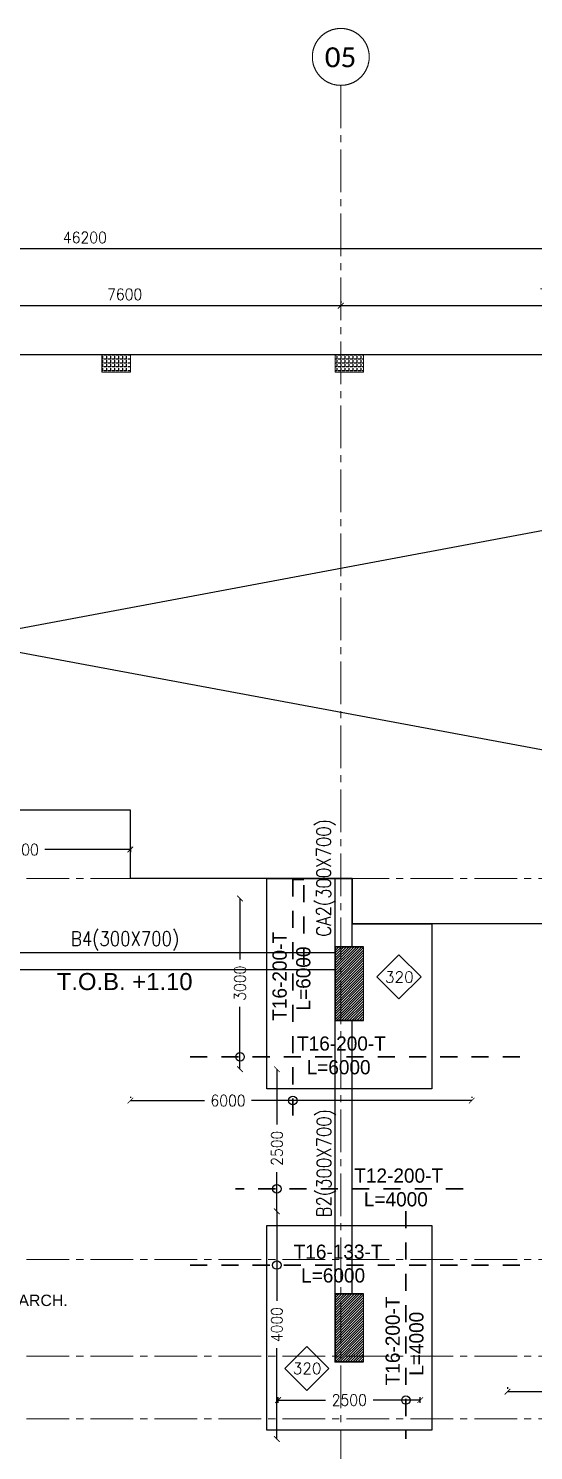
# Model space of a CAD drawing. Header units: millimetres. Extents: x -967280 to 3852, y 2833 to 1955156.
# Drawn here: x -718721 to -709839, y 603781 to 628777 of the extents above; entities that cross this region are included whole.
import ezdxf
from ezdxf import colors
from ezdxf.entities.mleader import LeaderData, LeaderLine
from ezdxf.enums import TextEntityAlignment as Align
from ezdxf.math import Vec2, Vec3

# ---------------------------------------------------------------- set-up
doc = ezdxf.new("R2010")
doc.units = ezdxf.units.MM
doc.header["$LTSCALE"] = 1000
doc.header["$PDMODE"] = 35
doc.header["$PDSIZE"] = 25
for name, pattern in [('$0$DASHED2', [0.375, 0.25, -0.125]), ('B05-FIRST FLOOR PLAN$0$DLINE', [0.55, 0.3, -0.25]), ('Columns_Structural070816$0$CENTER2', [1.125, 0.75, -0.125, 0.125, -0.125]), ('HRZN_Line-Ptrn-Sold', [9144001.0, 9144000.0, -1])]:
    doc.linetypes.add(name, pattern=pattern)
for name, color, linetype in [('_N-DIM 3', 7, 'Continuous'), ('B05-FIRST FLOOR PLAN$0$STR_ROOF RFT$0$S-SYMB', 30, 'Continuous'), ('R.C. footing', 4, 'Continuous'), ('S - col hach', 1, 'Continuous'), ('S - dot', 1, 'Continuous'), ('S -Beams', 2, 'Continuous'), ('S-OPENING', 4, 'Continuous'), ('S-TEXT', 2, 'Continuous'), ('SLAB', 210, 'Continuous')]:
    doc.layers.add(name, color=color, linetype=linetype)
for name, color, linetype, lineweight in [('A-AX-ATT-100', 7, 'HRZN_Line-Ptrn-Sold', 18), ('BEAMS', 3, 'HRZN_Line-Ptrn-Sold', 18), ('S - column', 6, 'Continuous', 60), ('ST-000-AXIS', 9, 'Columns_Structural070816$0$CENTER2', 9), ('ST-203-SLAB-TXT', 7, 'Continuous', 30), ('ST-206-SLAB-DIM', 1, 'Continuous', 20), ('ST-RFT-BOT', 2, '$0$DASHED2', 30), ('ST-RFT-TOP', 5, '$0$DASHED2', 30)]:
    doc.layers.add(name, color=color, linetype=linetype, lineweight=lineweight)
doc.styles.add('Arial_3', font='arial.ttf', dxfattribs={"height": 7999.15942})
doc.styles.add('B05-FIRST FLOOR PLAN$0$XS-Roof RFT$0$T25-100', font='STENCIL.shx', dxfattribs={"height": 250})
doc.styles.add('Calibri_2', font='calibri.ttf', dxfattribs={"height": 300})
doc.styles.add('ROMANC', font='romanc.shx')
doc.styles.add('ST-DIM', font='romans.shx', dxfattribs={"width": 0.85})
doc.styles.add('TUNELNO', font='romans.shx', dxfattribs={"width": 0.9})
doc.styles.add('TXT DIM 25', font='arial.ttf')
doc.dimstyles.new('Copy(2) of DSEC', dxfattribs={"dimtxt": 200, "dimasz": 100, "dimexe": 50, "dimexo": 80, "dimgap": 100, "dimtad": 1, "dimdec": 0, "dimrnd": 5, "dimzin": 0, "dimdsep": 46, "dimtxsty": 'TUNELNO', "dimblk": 'ARCHTICK', "dimcen": 0.09, "dimclrd": 1, "dimclre": 1, "dimclrt": 3, "dimadec": 0, "dimazin": 0, "dimtfac": 0.78125, "dimtdec": 0, "dimtix": 1, "dimtmove": 2, "dimatfit": 3, "dimldrblk": 'ARCHTICK', "dimfxl": 1, "dimtolj": 1, "dimtzin": 0, "dimarcsym": 0})
pattern_1 = [(45, (193250.144, -596912.31), (-22.4506403, 22.4506403), [])]
pattern_2 = [(90, (613578.686, -423037.37), (-69.85, 4e-15), [50.8, -19.05]), (180, (613578.686, -423037.37), (-9e-15, -69.85), [50.8, -19.05])]

# ---------------------------------------------------------------- blocks, each defined once
blk = doc.blocks.new('FROM FOUNDATION TO UPPER LOWER BASEMENT_COLUMNS(new2)')
at = {"layer": 'S - col hach'}
h = blk.add_hatch(dxfattribs=at)
h.set_pattern_fill('ANSI31', color=256, scale=10)
h.set_pattern_definition(pattern_1)
h.paths.add_polyline_path([(444899, 634540), (444899, 635840), (444399, 635840), (444399, 634540)])
h = blk.add_hatch(dxfattribs=at)
h.set_pattern_fill('ANSI31', color=256, scale=10)
h.set_pattern_definition(pattern_1)
h.paths.add_polyline_path([(444899, 628540), (444899, 629740), (444399, 629740), (444399, 628540)])
at = {"layer": 'S - column', "lineweight": 15}
for points in [[(444399, 634540), (444899, 634540), (444899, 635840), (444399, 635840)], [(444399, 628540), (444899, 628540), (444899, 629740), (444399, 629740)]]:
    blk.add_lwpolyline(points, close=True, dxfattribs=at)
at = {"layer": 'ST-RFT-BOT', "color": 7, "linetype": 'Continuous', "ltscale": 30}
for points in [[(444899, 635840), (444399, 635840), (444399, 634540), (444899, 634540)], [(444899, 629740), (444399, 629740), (444399, 628540), (444899, 628540)]]:
    blk.add_lwpolyline(points, dxfattribs=at)
blk = doc.blocks.new('str col s')
at = {"layer": 'S - col hach', "true_color": 0xcd6928}
h = blk.add_hatch(dxfattribs=at)
h.set_pattern_fill('ANGLE', color=32, scale=10, angle=90)
h.set_pattern_definition(pattern_2)
h.paths.add_polyline_path([(-3850, 0), (-3850, -300), (-3350, -300), (-3350, 0)])
h = blk.add_hatch(dxfattribs=at)
h.set_pattern_fill('ANGLE', color=32, scale=10, angle=90)
h.set_pattern_definition(pattern_2)
h.paths.add_polyline_path([(750, 0), (250, 0), (250, -300), (750, -300)])
at = {"layer": 'S - column', "lineweight": 15}
for points in [[(-3350, 0), (-3850, 0), (-3850, -300), (-3350, -300)], [(750, 0), (250, 0), (250, -300), (750, -300)]]:
    blk.add_lwpolyline(points, close=True, dxfattribs=at)
blk = doc.blocks.new('_ArchTick')
at = {"color": 0, "linetype": 'ByBlock', "const_width": 0.15}
blk.add_lwpolyline([(-0.5, -0.5), (0.5, 0.5)], dxfattribs=at)
blk = doc.blocks.new('*D593')
at = {"layer": 'Defpoints', "color": 0, "transparency": 16777216}
for p in [(-714323, 607985), (-714353, 603984), (-714323, 603984)]:
    blk.add_point(p, dxfattribs=at)
at = {"layer": 'ST-206-SLAB-DIM', "color": 1, "lineweight": -2, "transparency": 16777216}
for p, q in [((-714353, 607985), (-714353, 606413)), ((-714353, 603984), (-714353, 605578))]:
    blk.add_line(p, q, dxfattribs=at)
at = {"layer": 'ST-206-SLAB-DIM', "color": 1, "lineweight": -2, "transparency": 16777216, "xscale": 100, "yscale": 100, "zscale": 100}
for p, rotation in [((-714353, 607985), 90), ((-714353, 603984), 270)]:
    blk.add_blockref('_ArchTick', p, dxfattribs=dict(at, rotation=rotation))
at = {"layer": 'ST-206-SLAB-DIM', "color": 3, "transparency": 16777216, "insert": (-714353, 605995), "char_height": 200, "attachment_point": 5, "rotation": 90, "style": 'TUNELNO'}
blk.add_mtext('\\A1;4000', dxfattribs=at)
blk = doc.blocks.new('*D602')
at = {"layer": 'Defpoints', "color": 0, "transparency": 16777216}
for p in [(-714971, 613485), (-715001, 610484), (-714971, 610484)]:
    blk.add_point(p, dxfattribs=at)
at = {"layer": 'ST-206-SLAB-DIM', "color": 1, "lineweight": -2, "transparency": 16777216}
for p, q in [((-715001, 613485), (-715001, 612413)), ((-715001, 610484), (-715001, 611578))]:
    blk.add_line(p, q, dxfattribs=at)
at = {"layer": 'ST-206-SLAB-DIM', "color": 1, "lineweight": -2, "transparency": 16777216, "xscale": 100, "yscale": 100, "zscale": 100}
for p, rotation in [((-715001, 613485), 90), ((-715001, 610484), 270)]:
    blk.add_blockref('_ArchTick', p, dxfattribs=dict(at, rotation=rotation))
at = {"layer": 'ST-206-SLAB-DIM', "color": 3, "transparency": 16777216, "insert": (-715001, 611995), "char_height": 200, "attachment_point": 5, "rotation": 90, "style": 'TUNELNO'}
blk.add_mtext('\\A1;3000', dxfattribs=at)
blk = doc.blocks.new('*D604')
at = {"layer": 'Defpoints', "color": 0, "transparency": 16777216}
for p in [(-710296, 604817), (-706796, 604817), (-706796, 604817)]:
    blk.add_point(p, dxfattribs=at)
at = {"layer": 'ST-206-SLAB-DIM', "color": 1, "lineweight": -2, "transparency": 16777216}
for p, q in [((-710296, 604897), (-710296, 604867)), ((-710296, 604817), (-708963, 604817)), ((-706796, 604817), (-708129, 604817)), ((-706796, 604897), (-706796, 604867))]:
    blk.add_line(p, q, dxfattribs=at)
at = {"layer": 'ST-206-SLAB-DIM', "color": 1, "lineweight": -2, "transparency": 16777216, "xscale": 100, "yscale": 100, "zscale": 100, "rotation": 180}
blk.add_blockref('_ArchTick', (-710296, 604817), dxfattribs=at)
at = {"layer": 'ST-206-SLAB-DIM', "color": 1, "lineweight": -2, "transparency": 16777216, "xscale": 100, "yscale": 100, "zscale": 100}
blk.add_blockref('_ArchTick', (-706796, 604817), dxfattribs=at)
at = {"layer": 'ST-206-SLAB-DIM', "color": 3, "transparency": 16777216, "insert": (-708546, 604817), "char_height": 200, "attachment_point": 5, "style": 'TUNELNO'}
blk.add_mtext('\\A1;3500', dxfattribs=at)
blk = doc.blocks.new('*D609')
at = {"layer": 'Defpoints', "color": 0, "transparency": 16777216}
for p in [(-721029, 614476), (-716929, 614479), (-716929, 614346)]:
    blk.add_point(p, dxfattribs=at)
at = {"layer": 'ST-206-SLAB-DIM', "color": 1, "lineweight": -2, "transparency": 16777216}
for p, q in [((-721029, 614396), (-721029, 614293)), ((-721029, 614343), (-719265, 614344)), ((-716929, 614346), (-718430, 614345)), ((-716929, 614399), (-716929, 614296))]:
    blk.add_line(p, q, dxfattribs=at)
at = {"layer": 'ST-206-SLAB-DIM', "color": 1, "lineweight": -2, "transparency": 16777216, "xscale": 100, "yscale": 100, "zscale": 100}
for p, rotation in [((-721029, 614343), 180.0407323832052), ((-716929, 614346), 0.04073238320525442)]:
    blk.add_blockref('_ArchTick', p, dxfattribs=dict(at, rotation=rotation))
at = {"layer": 'ST-206-SLAB-DIM', "color": 3, "transparency": 16777216, "insert": (-718848, 614344), "char_height": 200, "attachment_point": 5, "rotation": 0.0407, "style": 'TUNELNO'}
blk.add_mtext('\\A1;4100', dxfattribs=at)
blk = doc.blocks.new('*D611')
at = {"layer": 'Defpoints', "color": 0, "transparency": 16777216}
for p in [(-711831, 604669), (-714332, 604539), (-711831, 604539)]:
    blk.add_point(p, dxfattribs=at)
at = {"layer": 'ST-206-SLAB-DIM', "color": 1, "lineweight": -2, "transparency": 16777216}
for p, q in [((-714332, 604619), (-714332, 604719)), ((-714332, 604669), (-713496, 604669)), ((-711831, 604669), (-712662, 604669)), ((-711831, 604619), (-711831, 604719))]:
    blk.add_line(p, q, dxfattribs=at)
at = {"layer": 'ST-206-SLAB-DIM', "color": 1, "lineweight": -2, "transparency": 16777216, "xscale": 100, "yscale": 100, "zscale": 100, "rotation": 180}
blk.add_blockref('_ArchTick', (-714332, 604669), dxfattribs=at)
at = {"layer": 'ST-206-SLAB-DIM', "color": 1, "lineweight": -2, "transparency": 16777216, "xscale": 100, "yscale": 100, "zscale": 100}
blk.add_blockref('_ArchTick', (-711831, 604669), dxfattribs=at)
at = {"layer": 'ST-206-SLAB-DIM', "color": 3, "transparency": 16777216, "insert": (-713079, 604669), "char_height": 200, "attachment_point": 5, "style": 'TUNELNO'}
blk.add_mtext('\\A1;2500', dxfattribs=at)
blk = doc.blocks.new('*D614')
at = {"layer": 'Defpoints', "color": 0, "transparency": 16777216}
for p in [(-716926, 609916), (-710926, 609933), (-710926, 609916)]:
    blk.add_point(p, dxfattribs=at)
at = {"layer": 'ST-206-SLAB-DIM', "color": 1, "lineweight": -2, "transparency": 16777216}
for p, q in [((-716926, 609996), (-716926, 609983)), ((-716926, 609933), (-715624, 609933)), ((-710926, 609933), (-714798, 609933)), ((-710926, 609996), (-710926, 609983))]:
    blk.add_line(p, q, dxfattribs=at)
at = {"layer": 'ST-206-SLAB-DIM', "color": 1, "lineweight": -2, "transparency": 16777216, "xscale": 100, "yscale": 100, "zscale": 100, "rotation": 180}
blk.add_blockref('_ArchTick', (-716926, 609933), dxfattribs=at)
at = {"layer": 'ST-206-SLAB-DIM', "color": 1, "lineweight": -2, "transparency": 16777216, "xscale": 100, "yscale": 100, "zscale": 100}
blk.add_blockref('_ArchTick', (-710926, 609933), dxfattribs=at)
at = {"layer": 'ST-206-SLAB-DIM', "color": 3, "transparency": 16777216, "insert": (-715211, 609933), "char_height": 200, "attachment_point": 5, "style": 'TUNELNO'}
blk.add_mtext('\\A1;6000', dxfattribs=at)
blk = doc.blocks.new('*D620')
at = {"layer": 'Defpoints', "color": 0, "transparency": 16777216}
for p in [(-714322, 610484), (-714352, 607985), (-714322, 607985)]:
    blk.add_point(p, dxfattribs=at)
at = {"layer": 'ST-206-SLAB-DIM', "color": 1, "lineweight": -2, "transparency": 16777216}
for p, q in [((-714352, 610484), (-714352, 609511)), ((-714352, 607985), (-714352, 608677))]:
    blk.add_line(p, q, dxfattribs=at)
at = {"layer": 'ST-206-SLAB-DIM', "color": 1, "lineweight": -2, "transparency": 16777216, "xscale": 100, "yscale": 100, "zscale": 100}
for p, rotation in [((-714352, 610484), 90), ((-714352, 607985), 270)]:
    blk.add_blockref('_ArchTick', p, dxfattribs=dict(at, rotation=rotation))
at = {"layer": 'ST-206-SLAB-DIM', "color": 3, "transparency": 16777216, "insert": (-714352, 609094), "char_height": 200, "attachment_point": 5, "rotation": 90, "style": 'TUNELNO'}
blk.add_mtext('\\A1;2500', dxfattribs=at)
blk = doc.blocks.new('*D1491')
at = {"layer": '_N-DIM 3', "color": 1, "linetype": 'Continuous', "lineweight": -2, "ltscale": 30, "transparency": 16777216}
for p, q in [((544499, 747185), (544499, 747155)), ((552099, 747185), (552099, 747155)), ((552099, 747105), (544499, 747105))]:
    blk.add_line(p, q, dxfattribs=at)
at = {"layer": 'Defpoints', "color": 0, "linetype": 'Continuous', "ltscale": 30, "transparency": 16777216}
for p in [(544499, 747105), (544499, 747105), (552099, 747105)]:
    blk.add_point(p, dxfattribs=at)
at = {"layer": '_N-DIM 3', "color": 1, "linetype": 'Continuous', "lineweight": -2, "ltscale": 30, "transparency": 16777216, "xscale": 100, "yscale": 100, "zscale": 100, "rotation": 180}
blk.add_blockref('_ArchTick', (544499, 747105), dxfattribs=at)
at = {"layer": '_N-DIM 3', "color": 1, "linetype": 'Continuous', "lineweight": -2, "ltscale": 30, "transparency": 16777216, "xscale": 100, "yscale": 100, "zscale": 100}
blk.add_blockref('_ArchTick', (552099, 747105), dxfattribs=at)
at = {"layer": '_N-DIM 3', "color": 3, "linetype": 'Continuous', "ltscale": 30, "transparency": 16777216, "insert": (548299, 747305), "char_height": 200, "attachment_point": 5, "style": 'TUNELNO'}
blk.add_mtext('\\A1;7600', dxfattribs=at)
blk = doc.blocks.new('*D1492')
at = {"layer": '_N-DIM 3', "color": 1, "linetype": 'Continuous', "lineweight": -2, "ltscale": 30, "transparency": 16777216}
for p, q in [((536899, 747185), (536899, 747155)), ((544499, 747185), (544499, 747155)), ((544499, 747105), (536899, 747105))]:
    blk.add_line(p, q, dxfattribs=at)
at = {"layer": 'Defpoints', "color": 0, "linetype": 'Continuous', "ltscale": 30, "transparency": 16777216}
for p in [(536899, 747105), (536899, 747105), (544499, 747105)]:
    blk.add_point(p, dxfattribs=at)
at = {"layer": '_N-DIM 3', "color": 1, "linetype": 'Continuous', "lineweight": -2, "ltscale": 30, "transparency": 16777216, "xscale": 100, "yscale": 100, "zscale": 100, "rotation": 180}
blk.add_blockref('_ArchTick', (536899, 747105), dxfattribs=at)
at = {"layer": '_N-DIM 3', "color": 1, "linetype": 'Continuous', "lineweight": -2, "ltscale": 30, "transparency": 16777216, "xscale": 100, "yscale": 100, "zscale": 100}
blk.add_blockref('_ArchTick', (544499, 747105), dxfattribs=at)
at = {"layer": '_N-DIM 3', "color": 3, "linetype": 'Continuous', "ltscale": 30, "transparency": 16777216, "insert": (540699, 747305), "char_height": 200, "attachment_point": 5, "style": 'TUNELNO'}
blk.add_mtext('\\A1;7600', dxfattribs=at)
blk = doc.blocks.new('*D1496')
at = {"layer": '_N-DIM 3', "color": 1, "linetype": 'Continuous', "lineweight": -2, "ltscale": 30, "transparency": 16777216}
for p, q in [((516899, 748185), (516899, 748155)), ((563099, 748185), (563099, 748155)), ((563099, 748105), (516899, 748105))]:
    blk.add_line(p, q, dxfattribs=at)
at = {"layer": 'Defpoints', "color": 0, "linetype": 'Continuous', "ltscale": 30, "transparency": 16777216}
for p in [(516899, 748105), (516899, 748105), (563099, 748105)]:
    blk.add_point(p, dxfattribs=at)
at = {"layer": '_N-DIM 3', "color": 1, "linetype": 'Continuous', "lineweight": -2, "ltscale": 30, "transparency": 16777216, "xscale": 100, "yscale": 100, "zscale": 100, "rotation": 180}
blk.add_blockref('_ArchTick', (516899, 748105), dxfattribs=at)
at = {"layer": '_N-DIM 3', "color": 1, "linetype": 'Continuous', "lineweight": -2, "ltscale": 30, "transparency": 16777216, "xscale": 100, "yscale": 100, "zscale": 100}
blk.add_blockref('_ArchTick', (563099, 748105), dxfattribs=at)
at = {"layer": '_N-DIM 3', "color": 3, "linetype": 'Continuous', "ltscale": 30, "transparency": 16777216, "insert": (539999, 748305), "char_height": 200, "attachment_point": 5, "style": 'TUNELNO'}
blk.add_mtext('\\A1;46200', dxfattribs=at)
blk = doc.blocks.new('Grid - HRZN_G-Datm-Grid-Head-1554275-FIRST FLOOR FFL_1_')
at = {"layer": 'A-AX-ATT-100'}
blk.add_circle((0, 0), 5, dxfattribs=at)
blk = doc.blocks.new('AXES-00')
at = {"layer": 'ST-000-AXIS'}
for p, q in [((544498.9, 750979.6), (544498.9, 695813.8)), ((575723.2, 737039.7), (505674.3, 737039.7)), ((575723.2, 730339.7), (505674.3, 730339.7)), ((575723.2, 728639.7), (505674.3, 728639.7)), ((575723.2, 727539.7), (505674.3, 727539.7))]:
    blk.add_line(p, q, dxfattribs=at)
at = {"layer": 'A-AX-ATT-100', "xscale": 99.99999999999993, "yscale": 99.99999999999993, "zscale": 99.99999999999993, "rotation": 180}
blk.add_blockref('Grid - HRZN_G-Datm-Grid-Head-1554275-FIRST FLOOR FFL_1_', (544498.9, 751479.6), dxfattribs=at)
at = {"layer": 'A-AX-ATT-100', "linetype": 'Continuous', "lineweight": 13, "insert": (544218, 751647.5), "char_height": 350, "width": 673.417, "attachment_point": 1, "style": 'Calibri_2'}
blk.add_mtext('05', dxfattribs=at)
at = {"layer": '_N-DIM 3', "color": 3, "linetype": 'Continuous', "ltscale": 30}
for base, p1, p2, picture, middle in [((516898.9, 748104.7), (563098.9, 748104.7), (516898.9, 748104.7), '*D1496', (539998.9, 748304.7)), ((536898.9, 747104.7), (544498.9, 747104.7), (536898.9, 747104.7), '*D1492', (540698.9, 747304.7)), ((544498.9, 747104.7), (552098.9, 747104.7), (544498.9, 747104.7), '*D1491', (548298.9, 747304.7))]:
    dim = blk.add_linear_dim(base=base, p1=p1, p2=p2, dimstyle='Copy(2) of DSEC', dxfattribs=at)
    dim.commit()
    dim.dimension.update_dxf_attribs({"geometry": picture, "text_midpoint": middle})

msp = doc.modelspace()

# ---------------------------------------------------------------- linework, layer by layer
at = {"layer": 'B05-FIRST FLOOR PLAN$0$STR_ROOF RFT$0$S-SYMB'}
for centre in [(-715000.6, 610701.3), (-714070.5, 609932.6), (-714352.5, 608379.7), (-714352.6, 607041.6), (-712082.2, 604669.1)]:
    msp.add_circle(centre, 75, dxfattribs=at)
at = {"layer": 'R.C. footing'}
msp.add_lwpolyline([(-692993.7, 623037.4), (-746928.7, 623037.4), (-746928.7, 578037.4), (-692993.7, 578037.4)], close=True, dxfattribs=at)
at = {"layer": 'S - dot'}
for p, q in [((-693293.7, 613037.4), (-746928.7, 623037.4)), ((-740128.7, 614237.4), (-693293.7, 623037.4))]:
    msp.add_line(p, q, dxfattribs=at)
at = {"layer": 'S -Beams', "ltscale": 30}
for p, q in [((-713328.7, 612637.4), (-713328.7, 613837.4)), ((-713028.7, 612637.4), (-713028.7, 613837.4)), ((-713328.7, 606537.4), (-713328.7, 611337.4)), ((-713028.7, 606537.4), (-713028.7, 611337.4))]:
    msp.add_line(p, q, dxfattribs=at)
at = {"layer": 'S -Beams'}
for p, q in [((-720728.7, 612537.4), (-713328.7, 612537.4)), ((-720728.7, 612237.4), (-713328.7, 612237.4))]:
    msp.add_line(p, q, dxfattribs=at)
at = {"layer": 'S -Beams', "color": 4, "ltscale": 30}
msp.add_lwpolyline([(-712857.1, 583987.4), (-712857.1, 588037.4), (-692993.7, 588037.4), (-692993.7, 596837.4), (-695613.7, 596837.4), (-695613.7, 604237.4), (-692993.7, 604237.4), (-692993.7, 613037.4), (-713028.7, 613037.4), (-713028.7, 613837.4), (-716928.7, 613837.4), (-716928.7, 615037.4), (-721028.7, 615037.4), (-721028.7, 612537.4), (-730528.7, 612537.4), (-730528.7, 616237.4), (-736128.7, 616237.4), (-736128.7, 614237.4), (-740128.7, 614237.4), (-740128.7, 608237.4), (-740928.7, 608237.4), (-740928.7, 592837.4), (-740128.7, 592837.4), (-740128.7, 583987.4)], close=True, dxfattribs=at)
at = {"layer": 'S-TEXT', "color": 7, "true_color": 0xffffff}
for points in [[(-712205, 611718.3), (-711817.8, 612105.5), (-712205, 612492.6), (-712592.1, 612105.5)], [(-713826.5, 604837.8), (-713439.3, 605225), (-713826.5, 605612.1), (-714213.6, 605225)]]:
    msp.add_lwpolyline(points, close=True, dxfattribs=at)
at = {"layer": 'SLAB', "color": 2, "linetype": 'Continuous', "ltscale": 30}
for points in [[(-714528.7, 613837.4), (-713028.7, 613837.4), (-713028.7, 613037.4), (-711628.8, 613037.4), (-711628.8, 610137.4), (-714528.7, 610137.4)], [(-714528.7, 607737.4), (-711628.7, 607737.4), (-711628.7, 604137.4), (-714528.7, 604137.4)]]:
    msp.add_lwpolyline(points, close=True, dxfattribs=at)
at = {"layer": 'ST-RFT-TOP', "linetype": 'B05-FIRST FLOOR PLAN$0$DLINE'}
for points in [[(-713880.5, 612317.4), (-713880.5, 613817.4), (-714070.5, 613817.4), (-714070.5, 609507.4)], [(-710078.7, 610701.3), (-716078.7, 610701.3)], [(-711078.7, 608379.7), (-715078.7, 608379.7)], [(-712082.2, 607987.4), (-712082.2, 603987.4)], [(-710078.7, 607041.6), (-716078.7, 607041.6)]]:
    msp.add_lwpolyline(points, dxfattribs=at)

# ---------------------------------------------------------------- block references
at = {"layer": 'S - column'}
msp.add_blockref('FROM FOUNDATION TO UPPER LOWER BASEMENT_COLUMNS(new2)', (-1157727.6, -23202.4), dxfattribs=at)
at = {"layer": 'S -Beams'}
msp.add_blockref('AXES-00', (-1257727.6, -123202.4), dxfattribs=at)
at = {"layer": 'ST-RFT-BOT', "color": 1, "linetype": 'Continuous'}
msp.add_blockref('str col s', (-713578.7, 623037.4), dxfattribs=at)

# ---------------------------------------------------------------- texts
at = {"layer": 'BEAMS', "color": 1, "style": 'Arial_3'}
msp.add_text('T.O.B. +1.10', height=300, dxfattribs=at).set_placement((-717028.7, 611785), align=Align.BOTTOM_CENTER)
at = {"layer": 'S-TEXT', "color": 3, "char_height": 196, "attachment_point": 1, "style": 'ROMANC'}
for insert in [(-712451.4, 612201.5), (-714072.9, 605321)]:
    msp.add_mtext_dynamic_manual_height_columns('320', width=592857.868, gutter_width=980, heights=[0], dxfattribs=dict(at, insert=insert))
at = {"layer": 'ST-203-SLAB-TXT', "style": 'ST-DIM', "width": 0.85}
for s, p in [('CA2(300X700)', (-713528.8, 613847.1)), ('B2(300X700)', (-713524.6, 608831.8))]:
    msp.add_text(s, height=250, rotation=90, dxfattribs=at).set_placement(p, align=Align.MIDDLE_CENTER)
msp.add_text('B4(300X700)', height=250, dxfattribs=at).set_placement((-717022.4, 612777.4), align=Align.MIDDLE_CENTER)
at = {"layer": 'ST-203-SLAB-TXT', "style": 'B05-FIRST FLOOR PLAN$0$XS-Roof RFT$0$T25-100'}
for s, p in [('T16-200-T', (-714179.7, 611335.7)), ('L=6000', (-713763.1, 611515.6)), ('T16-200-T', (-712191.5, 604927.4)), ('L=4000', (-711774.8, 605095.5))]:
    msp.add_text(s, height=250, rotation=90, dxfattribs=at).set_placement(p)
for s, p in [('T16-200-T', (-713997.7, 610810.6)), ('L=6000', (-713829.6, 610393.9)), ('T12-200-T', (-712991.4, 608489)), ('L=4000', (-712823.3, 608072.3)), ('T16-133-T', (-714056.9, 607150.9)), ('L=6000', (-713925.9, 606734.2))]:
    msp.add_text(s, height=250, dxfattribs=at).set_placement(p)

# ---------------------------------------------------------------- dimensions: what is measured, and where the dimension line sits
at = {"layer": 'ST-206-SLAB-DIM'}
for base, p1, p2, angle, picture, middle in [((-716928.6, 614345.7), (-721028.7, 614475.8), (-716928.7, 614478.7), 0.04073, '*D609', (-718847.5, 614344.3)), ((-715000.7, 610484.4), (-714970.7, 613485.3), (-714970.7, 610484.4), 270, '*D602', (-715000.7, 611995.4)), ((-714352.5, 607985.3), (-714322.5, 610484.4), (-714322.5, 607985.3), 270, '*D620', (-714352.5, 609093.8)), ((-710925.8, 609932.6), (-716926, 609916.4), (-710925.8, 609916.4), 0, '*D614', (-715210.9, 609932.6)), ((-714352.6, 603984.4), (-714322.6, 607985.3), (-714322.6, 603984.4), 270, '*D593', (-714352.6, 605995.4)), ((-711830.8, 604669.1), (-714331.7, 604538.5), (-711830.8, 604538.5), 0, '*D611', (-713078.8, 604669.1))]:
    dim = msp.add_linear_dim(base=base, p1=p1, p2=p2, angle=angle, dimstyle='Copy(2) of DSEC', dxfattribs=at)
    dim.commit()
    dim.dimension.update_dxf_attribs({"geometry": picture, "text_midpoint": middle, "dimtype": 161})
dim = msp.add_linear_dim(base=(-706796.2, 604816.7), p1=(-710296.2, 604816.6), p2=(-706796.2, 604816.7), dimstyle='Copy(2) of DSEC', dxfattribs=at)
dim.commit()
dim.dimension.update_dxf_attribs({"geometry": '*D604', "text_midpoint": (-708546.2, 604816.7), "dimtype": 160})

# ---------------------------------------------------------------- leaders
at = {"layer": 'S-OPENING', "color": 4, "ltscale": 30}
ml = msp.add_multileader_mtext('Standard', dxfattribs=at)
ml.set_content('OPENING AS PER ARCH.', color=4, style='TXT DIM 25')
ml.set_leader_properties()
ml.build(insert=Vec2(0, 0))
ml.multileader.update_dxf_attribs({"text_left_attachment_type": 6, "text_right_attachment_type": 6, "dogleg_length": 0.36, "arrow_head_size": 200, "scale": 50})
ctx = ml.context
ctx.base_point, ctx.scale, ctx.char_height, ctx.arrow_head_size, ctx.landing_gap_size, ctx.plane_origin = Vec3(-721366.7, 606281.4), 50, 200, 200, 0, Vec3(-722028.7, 605637.4)
ctx.left_attachment, ctx.right_attachment = 6, 6
notes = []
notes.append((ctx, [(0, (1, 1, 0), (-721384.7, 606281.4), (1, 0), 18, [(0, [(-722028.7, 605637.4)], 0, [])])]))
ctx.mtext.insert, ctx.mtext.flow_direction = Vec3(-721366.7, 606521.4), 5
for ctx, leaders in notes:
    for number, flags, end, landing, length, lines in leaders:
        leader = LeaderData()
        leader.index, (leader.has_last_leader_line, leader.has_dogleg_vector, leader.attachment_direction) = number, flags
        leader.last_leader_point, leader.dogleg_vector, leader.dogleg_length = Vec3(end), Vec3(landing), length
        for number, points, colour, breaks in lines:
            line = LeaderLine()
            line.index, line.vertices, line.color, line.breaks = number, Vec3.list(points), colors.encode_raw_color(colour), breaks
            leader.lines.append(line)
        ctx.leaders.append(leader)

doc.saveas('drawing.dxf')
